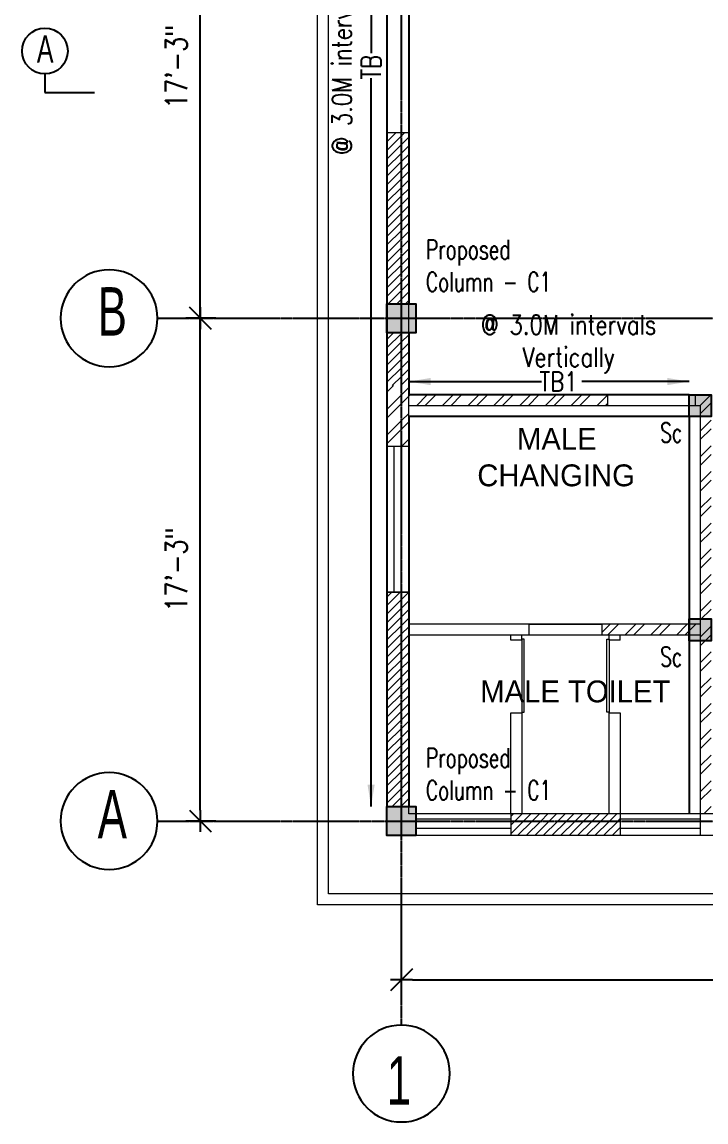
# Model space of a CAD drawing. Extents: x -95606 to 113309, y -42160 to -940.
# Drawn here: x -33162.3 to -32880.8, y -20602.3 to -20149.4 of the extents above; entities that cross this region are included whole.
import ezdxf
from ezdxf.enums import TextEntityAlignment as Align

# ---------------------------------------------------------------- set-up
doc = ezdxf.new("R2010")
doc.units = 0
doc.header["$LTSCALE"] = 0.02
doc.header["$MEASUREMENT"] = 0
doc.header["$PDMODE"] = 3
doc.header["$PDSIZE"] = -2
doc.linetypes.add('CENTER', pattern=[50.800000000000004, 31.75, -6.35, 6.35, -6.35])
doc.layers.get('0').update_dxf_attribs({"linetype": 'CONTINUOUS'})
doc.layers.get('DEFPOINTS').update_dxf_attribs({"linetype": 'CONTINUOUS'})
for name, color, linetype in [('A-2TEXT', 4, 'CONTINUOUS'), ('COL1', 5, 'CONTINUOUS'), ('COLUMN TEXT', 2, 'CONTINUOUS'), ('DIM', 7, 'CONTINUOUS'), ('dimentions', 8, 'CONTINUOUS'), ('EXLINE', 33, 'CONTINUOUS'), ('GRID', 8, 'CENTER'), ('TEXT2', 3, 'CONTINUOUS')]:
    doc.layers.add(name, color=color, linetype=linetype)
for name, color, linetype, lineweight in [('COL HATCH', 253, 'CONTINUOUS', 5), ('HACH', 8, 'CONTINUOUS', 9), ('Hatch', 252, 'CONTINUOUS', 9), ('RBH WALL - 0.13', 253, 'CONTINUOUS', 13), ('wall', 162, 'CONTINUOUS', 70)]:
    doc.layers.add(name, color=color, linetype=linetype, lineweight=lineweight)
doc.styles.add('RBH-225', font='ARIALN.TTF', dxfattribs={"height": 225})
doc.styles.add('ROMANS', font='romans.shx', dxfattribs={"width": 0.8})
doc.styles.add('STYLE2', font='arial.ttf', dxfattribs={"width": 0.8})
doc.styles.add('style5', font='romans.shx', dxfattribs={"width": 0.7, "height": 8})
doc.styles.add('style6', font='romans.shx', dxfattribs={"height": 8})
doc.styles.add('style9', font='romans.shx', dxfattribs={"width": 0.8, "height": 4})
doc.dimstyles.new('TEXT-18', dxfattribs={"dimtxt": 8, "dimasz": 9, "dimexe": 6, "dimexo": 6, "dimgap": 3.125, "dimtad": 1, "dimdec": 1, "dimrnd": 0.5, "dimzin": 1, "dimdsep": 46, "dimlunit": 4, "dimtxsty": 'style6', "dimblk": 'OBLIQUE', "dimcen": 72.09, "dimclrd": 1, "dimclre": 1, "dimclrt": 4, "dimadec": 0, "dimazin": 0, "dimtfac": 1, "dimtdec": 1, "dimtofl": 0, "dimtmove": 0, "dimatfit": 3, "dimfxl": 1, "dimfrac": 2, "dimtolj": 1, "dimtzin": 0, "dimlwd": -1, "dimarcsym": 0})
doc.dimstyles.new('TK96', dxfattribs={"dimscale": 96, "dimtxt": 0.09375, "dimasz": 0.046875, "dimexe": 0.0625, "dimexo": 0.015625, "dimgap": 0.046875, "dimtad": 1, "dimzin": 11, "dimdsep": 46, "dimlunit": 4, "dimtxsty": 'ROMANS', "dimblk1": 'TK1', "dimblk2": 'TK1', "dimsah": 1, "dimcen": 0.09375, "dimclrd": 1, "dimclre": 1, "dimclrt": 2, "dimadec": 0, "dimazin": 0, "dimtfac": 1, "dimtofl": 0, "dimtmove": 0, "dimatfit": 3, "dimldrblk": 'TK1', "dimfxl": 1, "dimfrac": 2, "dimtolj": 1, "dimtzin": 9, "dimarcsym": 0})
pattern_1 = [(45, (-1092.870020881892, -544.7755409739293), (-5.303300858899106, 5.303300858899107), []), (45, (-1089.334486981868, -544.7755409739293), (-5.303300858899106, 5.303300858899107), [])]
pattern_2 = [(45, (-370419.4917707724, -502729.1340068491), (-1.767766952966369, 1.767766952966369), [])]

# ---------------------------------------------------------------- blocks, each defined once
blk = doc.blocks.new('A$C4B1513B5')
at = {"layer": 'RBH WALL - 0.13', "lineweight": 5, "ltscale": 0.75}
for p, q in [((0.0001240905839949846, 208.4619044988358), (0.0001240905839949846, 841.4619044988358)), ((9.000124090583995, 389.9619044988358), (9.000124090583995, 659.9619044988358)), ((133.500124090584, 389.9619044987485), (9.000124090583995, 389.9619044988358)), ((9.000124090583995, 295.4619044987739), (9.000124090583995, 385.4619044988322)), ((129.000124090584, 385.4619044987521), (9.000124090583995, 385.4619044988358)), ((129.000124090584, 385.4619044987521), (129.000124090584, 295.4619044987739)), ((129.0001240905258, 295.4619044987776), (9.000124090583995, 295.4619044987776)), ((9.000124090583995, 217.4619044988358), (9.000124090587633, 290.961904498894)), ((129.000124090584, 290.9619044987194), (9.000124090587633, 290.9619044988758)), ((129.000124090584, 290.9619044987194), (129.000124090584, 217.4619044988358)), ((51.00012409058399, 217.4619044988358), (9.000124090583995, 217.4619044988358)), ((91.50012409058763, 217.4619044988394), (55.50012409058399, 217.4619044988358)), ((129.000124090584, 217.4619044988358), (96.00012409058763, 217.4619044988358)), ((1423.603395136481, 208.4619044988358), (0.0001240905839949846, 208.4619044988358))]:
    blk.add_line(p, q, dxfattribs=at)
for points in [[(51.00012409058399, 217.4619044988358), (51.00012409058399, 258.9619044988358), (55.50012409058399, 258.9619044988358), (55.50012409058399, 217.4619044988358)], [(91.500124090584, 217.4619044988358), (91.500124090584, 258.9619044987776), (96.000124090584, 258.9619044987776), (96.000124090584, 217.4619044988358)]]:
    blk.add_lwpolyline(points, dxfattribs=at)
blk = doc.blocks.new('_Oblique')
at = {"color": 0, "linetype": 'ByBlock', "lineweight": -2}
blk.add_line((-0.5, -0.5), (0.5, 0.5), dxfattribs=at)
blk = doc.blocks.new('GRID')
at = {"color": 1, "linetype": 'Continuous'}
blk.add_circle((0, 0), 19.944596212362, dxfattribs=at)
at = {"layer": 'A-2TEXT', "linetype": 'Continuous', "style": 'STYLE2', "width": 0.65}
blk.add_attdef('A', text='', height=19.944596212362, rotation=359.9735476568064, dxfattribs=at).set_placement((-0.9775621864246204, -7.147824344359832), align=Align.CENTER)
blk = doc.blocks.new('TK1')
at = {"color": 4, "linetype": 'Continuous'}
blk.add_line((-1, -1), (1.000000000001819, 1), dxfattribs=at)
at = {"color": 1, "linetype": 'ByBlock'}
blk.add_line((-0.999999999998181, 0), (1.000000000001819, 0), dxfattribs=at)
blk = doc.blocks.new('*D811')
at = {"layer": 'DEFPOINTS', "color": 0, "lineweight": -2, "transparency": 16777216}
for p in [(-33088.9096036963, -20271.34276350965), (-33080.97545180736, -20271.34276350965), (-33080.97545180736, -20478.34276350965)]:
    blk.add_point(p, dxfattribs=at)
at = {"layer": 'dimentions', "color": 1, "linetype": 'Continuous', "lineweight": -2, "transparency": 16777216}
for p, q in [((-33082.47545180736, -20271.34276350965), (-33094.9096036963, -20271.34276350965)), ((-33088.9096036963, -20473.84276350965), (-33088.9096036963, -20275.84276350965)), ((-33082.47545180736, -20478.34276350965), (-33094.9096036963, -20478.34276350965))]:
    blk.add_line(p, q, dxfattribs=at)
at = {"layer": 'dimentions', "color": 1, "lineweight": -2, "transparency": 16777216, "xscale": 4.5, "yscale": 4.5, "zscale": 4.5}
for p, rotation in [((-33088.9096036963, -20271.34276350965), 90), ((-33088.9096036963, -20478.34276350965), 270)]:
    blk.add_blockref('TK1', p, dxfattribs=dict(at, rotation=rotation))
at = {"layer": 'dimentions', "color": 2, "transparency": 16777216, "insert": (-33098.76674655344, -20374.84276350965), "char_height": 9, "attachment_point": 5, "rotation": 90, "style": 'ROMANS'}
blk.add_mtext('\\A1;17\'-3"', dxfattribs=at)
blk = doc.blocks.new('*D812')
at = {"layer": 'DEFPOINTS', "color": 0, "lineweight": -2, "transparency": 16777216}
for p in [(-33088.9096036963, -20064.34276350964), (-33080.97545180736, -20064.34276350964), (-33080.97545180736, -20271.34276350964)]:
    blk.add_point(p, dxfattribs=at)
at = {"layer": 'dimentions', "color": 1, "linetype": 'Continuous', "lineweight": -2, "transparency": 16777216}
for p, q in [((-33082.47545180736, -20064.34276350964), (-33094.9096036963, -20064.34276350964)), ((-33088.9096036963, -20266.84276350964), (-33088.9096036963, -20068.84276350964)), ((-33082.47545180736, -20271.34276350964), (-33094.9096036963, -20271.34276350964))]:
    blk.add_line(p, q, dxfattribs=at)
at = {"layer": 'dimentions', "color": 1, "lineweight": -2, "transparency": 16777216, "xscale": 4.5, "yscale": 4.5, "zscale": 4.5}
for p, rotation in [((-33088.9096036963, -20064.34276350964), 90), ((-33088.9096036963, -20271.34276350964), 270)]:
    blk.add_blockref('TK1', p, dxfattribs=dict(at, rotation=rotation))
at = {"layer": 'dimentions', "color": 2, "transparency": 16777216, "insert": (-33098.76674655344, -20167.84276350965), "char_height": 9, "attachment_point": 5, "rotation": 90, "style": 'ROMANS'}
blk.add_mtext('\\A1;17\'-3"', dxfattribs=at)
blk = doc.blocks.new('*D815')
at = {"layer": 'DEFPOINTS', "color": 0, "lineweight": -2, "transparency": 16777216}
for p in [(-32701.1462694639, -20543.75141609459), (-33006.14626946366, -20551.75141609459), (-32701.1462694639, -20551.75141609459)]:
    blk.add_point(p, dxfattribs=at)
at = {"layer": 'dimentions', "color": 1, "linetype": 'Continuous', "lineweight": -2, "transparency": 16777216}
for p, q in [((-33006.14626946366, -20550.25141609459), (-33006.14626946366, -20537.75141609459)), ((-32701.1462694639, -20550.25141609459), (-32701.1462694639, -20537.75141609459)), ((-33001.64626946366, -20543.75141609459), (-32705.6462694639, -20543.75141609459))]:
    blk.add_line(p, q, dxfattribs=at)
at = {"layer": 'dimentions', "color": 1, "lineweight": -2, "transparency": 16777216, "xscale": 4.5, "yscale": 4.5, "zscale": 4.5, "rotation": 180}
blk.add_blockref('TK1', (-33006.14626946366, -20543.75141609459), dxfattribs=at)
at = {"layer": 'dimentions', "color": 1, "lineweight": -2, "transparency": 16777216, "xscale": 4.5, "yscale": 4.5, "zscale": 4.5}
blk.add_blockref('TK1', (-32701.1462694639, -20543.75141609459), dxfattribs=at)
at = {"layer": 'dimentions', "color": 2, "transparency": 16777216, "insert": (-32853.64626946377, -20533.89427323745), "char_height": 9, "attachment_point": 5, "style": 'ROMANS'}
blk.add_mtext('\\A1;25\'-5"', dxfattribs=at)
blk = doc.blocks.new('A$C08FA64F3')
at = {"layer": 'Hatch', "ltscale": 0.75}
h = blk.add_hatch(dxfattribs=at)
h.set_pattern_fill('ANSI31', color=253, scale=20)
h.set_pattern_definition(pattern_2)
h.paths.add_polyline_path([(-1324.75199767256, -334.5000000001128), (-1330.75199767256, -334.5000000001128), (-1330.75199767256, -405.0000000001128), (-1324.75199767256, -405.0000000001128)])
h = blk.add_hatch(dxfattribs=at)
h.set_pattern_fill('ANSI31', color=253, scale=20)
h.set_pattern_definition(pattern_2)
h.paths.add_polyline_path([(-1321.75199767256, -334.5000000001128), (-1324.75199767256, -334.5000000001128), (-1324.75199767256, -405.0000000001128), (-1321.75199767256, -405.0000000001128)])
h = blk.add_hatch(dxfattribs=at)
h.set_pattern_fill('ANSI31', color=253, scale=20)
h.set_pattern_definition(pattern_2)
h.paths.add_polyline_path([(-1324.75199767256, -417.0000000001128), (-1330.75199767256, -417.0000000001128), (-1330.75199767256, -438.7433374867505), (-1324.75199767256, -438.7433374867505)])
h = blk.add_hatch(dxfattribs=at)
h.set_pattern_fill('ANSI31', color=253, scale=20)
h.set_pattern_definition(pattern_2)
h.paths.add_polyline_path([(-1321.75199767256, -417.0000000001128), (-1324.75199767256, -417.0000000001128), (-1324.75199767256, -438.7433374867505), (-1321.75199767256, -438.7433374867505)])
h = blk.add_hatch(dxfattribs=at)
h.set_pattern_fill('ANSI32', color=253, scale=20)
h.set_pattern_definition(pattern_1)
h.paths.add_polyline_path([(-1324.75199767256, -438.7433374867505), (-1330.75199767256, -438.7433374867505), (-1330.75199767256, -463.7691191186859), (-1324.75199767256, -463.7691191186859)])
h = blk.add_hatch(dxfattribs=at)
h.set_pattern_fill('ANSI32', color=253, scale=20)
h.set_pattern_definition(pattern_1)
h.paths.add_polyline_path([(-1321.75199767256, -438.7433374867505), (-1324.75199767256, -438.7433374867505), (-1324.75199767256, -463.7691191186859), (-1321.75199767256, -463.7691191186859)])
h = blk.add_hatch(dxfattribs=at)
h.set_pattern_fill('ANSI32', color=253, scale=20)
h.set_pattern_definition(pattern_1)
h.paths.add_polyline_path([(-1239.75199767256, -442.500000000171), (-1321.75199767256, -442.5000000001128), (-1321.75199767256, -447.0000000001128), (-1239.75199767256, -447.000000000171)])
h = blk.add_hatch(dxfattribs=at)
h.set_pattern_fill('ANSI32', color=253, scale=20)
h.set_pattern_definition(pattern_1)
h.paths.add_polyline_path([(-1197.25199767256, -442.500000000171), (-1203.75199767256, -442.500000000171), (-1203.75199767256, -447.000000000171), (-1201.75199767256, -447.000000000171), (-1201.75199767256, -615.0000000001128), (-1197.25199767256, -615.0000000001128)])
h = blk.add_hatch(dxfattribs=at)
h.set_pattern_fill('ANSI31', color=253, scale=20)
h.set_pattern_definition(pattern_2)
h.paths.add_polyline_path([(-1324.75199767256, -523.7691191186277), (-1330.75199767256, -523.7691191186277), (-1330.75199767256, -612.0000000001128), (-1324.75199767256, -612.0000000001128)])
h = blk.add_hatch(dxfattribs=at)
h.set_pattern_fill('ANSI31', color=253, scale=20)
h.set_pattern_definition(pattern_2)
h.paths.add_polyline_path([(-1321.75199767256, -523.7691191186277), (-1324.75199767256, -523.7691191186277), (-1324.75199767256, -612.0000000001128), (-1321.75199767256, -612.0000000001128)])
h = blk.add_hatch(dxfattribs=at)
h.set_pattern_fill('ANSI32', color=253, scale=20)
h.set_pattern_definition(pattern_1)
h.paths.add_polyline_path([(-1201.75199767256, -537.000000000171), (-1242.310327073516, -537.000000000171), (-1242.310327073516, -541.500000000171), (-1201.75199767256, -541.5000000002292)])
h = blk.add_hatch(dxfattribs=at)
h.set_pattern_fill('ANSI31', color=253, scale=20)
h.set_pattern_definition(pattern_2)
h.paths.add_polyline_path([(-1234.75199767256, -615.0000000001128), (-1279.75199767256, -615.0000000001128), (-1279.75199767256, -618.0000000001128), (-1234.75199767256, -618.0000000001128)])
h = blk.add_hatch(dxfattribs=at)
h.set_pattern_fill('ANSI31', color=253, scale=20)
h.set_pattern_definition(pattern_2)
h.paths.add_polyline_path([(-1234.75199767256, -618.0000000001128), (-1279.75199767256, -618.0000000001128), (-1279.75199767256, -624.0000000001128), (-1234.75199767256, -624.0000000001128)])
at = {"layer": 'Hatch', "color": 253, "ltscale": 0.75}
for p, q in [((-1359.251997672618, -652.5000000001128), (-1359.251997672502, 91.49999999988722)), ((-1354.75199767256, -648.0000000000546), (-1354.751997672502, 86.99999999982901)), ((-1330.75199767256, -280.5000000001128), (-1330.75199767256, -334.5000000001128)), ((-1330.75199767256, -624.0000000001128), (-1330.75199767256, -334.5000000000546)), ((-1330.75199767256, -334.5000000001128), (-1321.75199767256, -334.5000000001128)), ((-1321.75199767256, -405.0000000001128), (-1321.75199767256, -334.5000000001128)), ((-1321.75199767256, -612.0000000001128), (-1321.75199767256, -417.0000000001128)), ((-1239.75199767256, -442.500000000171), (-1321.75199767256, -442.5000000001128)), ((-1239.75199767256, -447.000000000171), (-1239.75199767256, -442.500000000171)), ((-1239.75199767256, -442.500000000171), (-1203.75199767256, -442.500000000171)), ((-1197.25199767256, -442.500000000171), (-1203.75199767256, -442.500000000171)), ((-1203.75199767256, -447.000000000171), (-1203.75199767256, -442.500000000171)), ((-1239.75199767256, -447.000000000171), (-1321.75199767256, -447.0000000001128)), ((-1201.75199767256, -447.000000000171), (-1203.75199767256, -447.000000000171)), ((-1201.75199767256, -447.0000000001128), (-1201.75199767256, -615.0000000001128)), ((-1321.751997672152, -463.7691191186859), (-1330.751997672152, -463.7691191186277)), ((-1327.719654935601, -523.7691191186859), (-1327.719654935194, -463.7691191186859)), ((-1324.784340408703, -523.7691191186859), (-1324.784340409111, -463.7691191186859)), ((-1321.75199767256, -523.7691191186859), (-1330.75199767256, -523.7691191186277)), ((-1272.310327073574, -537.000000000171), (-1321.751997672618, -537.0000000001128)), ((-1272.310327073574, -537.000000000171), (-1272.310327073574, -541.500000000171)), ((-1272.310327073574, -537.000000000171), (-1242.310327073516, -537.000000000171)), ((-1201.751997672618, -537.000000000171), (-1242.310327073516, -537.000000000171)), ((-1242.310327073516, -537.000000000171), (-1242.310327073516, -541.5000000002874)), ((-1272.310327073574, -541.500000000171), (-1321.526761323636, -541.500000000171)), ((-1279.75199767256, -543.5000000001128), (-1279.75199767256, -541.5000000001128)), ((-1275.25199767256, -543.5000000001128), (-1275.25199767256, -541.5000000001128)), ((-1201.526761323636, -541.5000000002292), (-1242.310327073574, -541.500000000171)), ((-1239.25199767256, -543.5000000001128), (-1239.25199767256, -541.5000000001128)), ((-1234.75199767256, -543.5000000001128), (-1234.75199767256, -541.5000000001128)), ((-1275.25199767256, -543.500000000171), (-1279.75199767256, -543.5000000002292)), ((-1234.75199767256, -543.500000000171), (-1239.25199767256, -543.5000000002292)), ((-1025.75199767256, -615.0000000001128), (-1318.75199767256, -615.0000000001128)), ((-1025.75199767256, -615.0000000001128), (-1318.75199767256, -615.0000000001128)), ((-1279.75199767256, -615.0000000001128), (-1279.75199767256, -624.0000000001128)), ((-1234.75199767256, -615.0000000001128), (-1234.75199767256, -624.0000000001128)), ((-1201.75199767256, -615.0000000001128), (-1201.75199767256, -624.0000000001128)), ((-1279.75199767256, -617.28703893907), (-1318.751997672502, -617.28703893907)), ((-1201.751997672618, -617.2870389397103), (-1234.75199767256, -617.2870389396521)), ((-859.8679875549424, -624.0000000001128), (-1330.75199767256, -624.0000000001128)), ((-1279.751997672618, -621.1300602689698), (-1318.75199767256, -621.1300602689698)), ((-1201.751997672618, -621.1300602696101), (-1234.751997672618, -621.1300602695519)), ((88.35127337339509, -647.9999999999964), (-1354.751997672618, -648.0000000000546)), ((92.8512733734533, -652.5000000000546), (-1359.251997672618, -652.5000000001128))]:
    blk.add_line(p, q, dxfattribs=at)
for points in [[(-1330.75199767256, -523.7691191186277), (-1321.751997672152, -523.7691191186277), (-1321.751997672152, -463.7691191186859), (-1330.75199767256, -463.7691191186859)], [(-1275.25199767256, -573.1799261305096), (-1274.25199767256, -573.1799261305096), (-1274.25199767256, -543.1799261305096), (-1275.25199767256, -543.1799261305096)], [(-1239.25199767256, -573.1799261305096), (-1240.25199767256, -573.1799261305096), (-1240.25199767256, -543.1799261305096), (-1239.25199767256, -543.1799261305096)]]:
    blk.add_lwpolyline(points, close=True, dxfattribs=at)
for points in [[(-1279.75199767256, -615.0000000001128), (-1279.75199767256, -573.5000000001128), (-1275.25199767256, -573.5000000001128), (-1275.25199767256, -615.0000000001128)], [(-1239.25199767256, -615.0000000001128), (-1239.25199767256, -573.500000000171), (-1234.75199767256, -573.500000000171), (-1234.75199767256, -615.0000000001128)]]:
    blk.add_lwpolyline(points, dxfattribs=at)
at = {"layer": 'Hatch', "color": 253, "char_height": 9, "attachment_point": 1, "style": 'RBH-225'}
for s, width, insert in [('\\pi19.861;{\\fStylus BT|b0|i0|c0|p34;MALE \\P\\pi3.5249;CHANGING}', 70.71517051081175, (-1297.032935742362, -456.1743831775348)), ('\\pi22.796;{\\fStylus BT|b0|i0|c0|p34;MALE TOILET}', 121.4916260892642, (-1315.089946146429, -560.137705074445))]:
    blk.add_mtext_dynamic_manual_height_columns(s, width=width, gutter_width=1, heights=[0], dxfattribs=dict(at, insert=insert))

msp = doc.modelspace()

# ---------------------------------------------------------------- hatches: boundary and pattern name
at = {"layer": 'COL HATCH'}
h = msp.add_hatch(color=254, dxfattribs=at)
h.dxf.hatch_style = 1
h.set_gradient(color1=(192, 192, 192), color2=(192, 192, 192), tint=1)
h.paths.add_polyline_path([(-33012.14614537154, -20265.34276350779), (-33000.14614537154, -20265.34276350779), (-33000.14614537154, -20277.34276350779), (-33012.14614537154, -20277.34276350779)])
h = msp.add_hatch(color=254, dxfattribs=at)
h.dxf.hatch_style = 1
h.set_gradient(color1=(192, 192, 192), color2=(192, 192, 192), tint=1)
h.paths.add_polyline_path([(-33012.14614537154, -20472.34276350779), (-33000.14614537154, -20472.34276350779), (-33000.14614537154, -20484.34276350779), (-33012.14614537154, -20484.34276350779)])
at = {"layer": 'Hatch'}
h = msp.add_hatch(color=254, dxfattribs=at)
h.dxf.hatch_style = 1
h.set_gradient(color1=(192, 192, 192), color2=(192, 192, 192), tint=1)
h.paths.add_polyline_path([(-32887.6462694636, -20302.84276350971), (-32878.64626946366, -20302.84276350971), (-32878.64626946366, -20311.84276350971), (-32887.6462694636, -20311.84276350971)])
h = msp.add_hatch(color=254, dxfattribs=at)
h.dxf.hatch_style = 1
h.set_gradient(color1=(192, 192, 192), color2=(192, 192, 192), tint=1)
h.paths.add_polyline_path([(-32887.64614537214, -20395.09276350786), (-32878.6461453722, -20395.09276350786), (-32878.6461453722, -20404.09276350786), (-32887.64614537214, -20404.09276350786)])

# ---------------------------------------------------------------- linework, layer by layer
at = {"layer": 'COL1'}
for points in [[(-33012.14614537148, -20265.34276350779), (-33000.14614537154, -20265.34276350779), (-33000.14614537154, -20277.34276350779), (-33012.14614537148, -20277.34276350779)], [(-32887.6462694636, -20302.84276350971), (-32878.64626946366, -20302.84276350971), (-32878.64626946366, -20311.84276350971), (-32887.6462694636, -20311.84276350971)], [(-32887.64614537214, -20395.09276350786), (-32878.6461453722, -20395.09276350786), (-32878.6461453722, -20404.09276350786), (-32887.64614537214, -20404.09276350786)], [(-33012.14614537154, -20472.34276350779), (-33000.14614537154, -20472.34276350779), (-33000.14614537154, -20484.34276350779), (-33012.14614537154, -20484.34276350779)]]:
    msp.add_lwpolyline(points, close=True, dxfattribs=at)
at = {"layer": 'dimentions', "color": 4}
for p, q in [((-33152.87366172288, -20170.75472775803), (-33152.87366172288, -20178.36756097545)), ((-33152.87366172288, -20178.36756097545), (-33132.40340405083, -20178.36756097545))]:
    msp.add_line(p, q, dxfattribs=at)
msp.add_circle((-33152.87366172288, -20161.33230432861), 9.422423429426535, dxfattribs=at)
at = {"layer": 'EXLINE', "lineweight": -2}
for p, q in [((-33012.14626946337, -19863.34276350965), (-33012.14626946337, -20472.34276350965)), ((-33003.14626946342, -20070.34276350965), (-33003.14626946342, -20265.34276350965)), ((-33003.14626946342, -20277.34276350965), (-33003.14626946342, -20302.84276350971)), ((-32887.6462694636, -20302.84276350971), (-33003.14626946342, -20302.84276350971)), ((-32887.64614537154, -20311.84276350971), (-33003.14626946342, -20311.84276350971)), ((-33003.14626946342, -20311.84276350971), (-33003.14626946342, -20472.34276350965)), ((-32887.64614537154, -20311.84276350971), (-32887.64614537154, -20475.34276350779))]:
    msp.add_line(p, q, dxfattribs=at)
at = {"layer": 'GRID'}
for p, q in [((-33006.14626946366, -20562.36432976083), (-33006.14626946366, -19742.386471305)), ((-33106.5176197147, -20271.34276350965), (-31342.42549849635, -20271.34276350965)), ((-33106.5176197147, -20478.34276350965), (-31342.42549849635, -20478.34276350965))]:
    msp.add_line(p, q, dxfattribs=at)

# ---------------------------------------------------------------- block references
ref = msp.add_blockref('GRID', (-33126.44665131906, -20271.34276350965), dxfattribs=dict(at, xscale=-1))
ref.add_attrib('A', 'B', dxfattribs={"layer": 'A-2TEXT', "linetype": 'Continuous', "height": 19.944596212362, "rotation": 0.02645234308971567, "style": 'STYLE2', "width": 0.65}).set_placement((-33125.13305129224, -20278.49043271175), align=Align.CENTER)
ref = msp.add_blockref('GRID', (-33126.44665131906, -20478.34276350965), dxfattribs=dict(at, xscale=-1))
ref.add_attrib('A', 'A', dxfattribs={"layer": 'A-2TEXT', "linetype": 'Continuous', "height": 19.944596212362, "rotation": 0.02645234308971567, "style": 'STYLE2', "width": 0.65}).set_placement((-33125.13305129224, -20485.49043271175), align=Align.CENTER)
ref = msp.add_blockref('GRID', (-33006.14626946365, -20582.30892597319), dxfattribs=dict(at, xscale=-1, rotation=180))
ref.add_attrib('A', '1', dxfattribs={"layer": 'A-2TEXT', "linetype": 'Continuous', "height": 19.944596212362, "rotation": 0.026452343089502, "style": 'STYLE2', "width": 0.65}).set_placement((-33007.11462361967, -20595.10569571575), align=Align.CENTER)
at = {"layer": 'HACH', "lineweight": -2}
msp.add_blockref('A$C08FA64F3', (-31681.39427179128, -19860.34276350947), dxfattribs=at)
at = {"layer": 'wall', "linetype": 'CENTER', "lineweight": -2}
msp.add_blockref('A$C4B1513B5', (-33012.14626946212, -20692.80466800663), dxfattribs=at)

# ---------------------------------------------------------------- texts
at = {"layer": 'COLUMN TEXT', "color": 4, "char_height": 8, "attachment_point": 1, "style": 'style5'}
for s, insert, width in [('Proposed Column - C1', (-32996.08910642324, -20239.00034611783), 60.31502871579141), ('Sc', (-32899.64809994864, -20314.45614081891), 15.38370597446919), ('Sc', (-32899.64797585718, -20406.70614081707), 15.38370597446919), ('Proposed Column - C1', (-32996.08910642324, -20448.3209806879), 60.31502871579141)]:
    msp.add_mtext(s, dxfattribs=dict(at, insert=insert, width=width))
at = {"layer": 'dimentions', "color": 4, "insert": (-33152.75391241443, -20160.52102328176), "char_height": 11.21657335413056, "width": 292.1745336766479, "attachment_point": 5, "style": 'style9'}
msp.add_mtext('{\\fSwis721 Cn BT|b0|i0|c0|p34;A}', dxfattribs=at)
at = {"layer": 'TEXT2', "color": 3, "char_height": 8, "attachment_point": 2, "style": 'ROMANS'}
for s, width, insert, rotation in [('\\pi-196.9,l208,t24,32,64;@^I3.0M intervals', 110.8181367524666, (-33034.63160066026, -20173.48117454852), 90.00051823384656), ('\\pi3.1065;TB', 563.8981638774275, (-33022.6066535716, -20169.52779889328), 90.00051823384656), ('\\pi-196.9,l208,t24,32,64;@^I3.0M intervals\\PVertically', 110.8181367524666, (-32942.97172977611, -20270.00803465959), 0.0005182338465526186), ('\\pi3.1065;TB1', 563.8981638774275, (-32943.00339094314, -20293.43109595775), 0.0005182338465526186)]:
    msp.add_mtext_dynamic_manual_height_columns(s, width=width, gutter_width=2500, heights=[0], dxfattribs=dict(at, insert=insert, rotation=rotation))

# ---------------------------------------------------------------- dimensions: what is measured, and where the dimension line sits
at = {"layer": 'dimentions'}
for base, p1, p2, picture, middle in [((-33088.9096036963, -20064.34276350964), (-33080.97545180736, -20271.34276350964), (-33080.97545180736, -20064.34276350964), '*D812', (-33098.76674655344, -20167.84276350965)), ((-33088.9096036963, -20271.34276350965), (-33080.97545180736, -20478.34276350965), (-33080.97545180736, -20271.34276350965), '*D811', (-33098.76674655344, -20374.84276350965))]:
    dim = msp.add_linear_dim(base=base, p1=p1, p2=p2, angle=90, dimstyle='TK96', override={"dimfxl": 2}, dxfattribs=at)
    dim.commit()
    dim.dimension.update_dxf_attribs({"geometry": picture, "text_midpoint": middle})
dim = msp.add_linear_dim(base=(-32701.1462694639, -20543.75141609459), p1=(-33006.14626946366, -20551.75141609459), p2=(-32701.1462694639, -20551.75141609459), dimstyle='TK96', override={"dimfxl": 2}, dxfattribs=at)
dim.commit()
dim.dimension.update_dxf_attribs({"geometry": '*D815', "text_midpoint": (-32853.64626946377, -20533.89427323745)})

# ---------------------------------------------------------------- leaders
at = {"layer": 'DIM'}
for points in [[(-33018.63145844208, -19863.34276350965), (-33018.62862595788, -20162.26795492912)], [(-33018.62530131029, -20472.34276350965), (-33018.62843212803, -20172.54251385274)], [(-33003.14626946342, -20297.40991399144), (-32948.42095758126, -20297.40934249433)], [(-32887.70632214099, -20297.40866839176), (-32931.93693743154, -20297.4090875017)]]:
    msp.add_leader(points, dimstyle='TEXT-18', override={"dimtad": 0}, dxfattribs=at)

doc.saveas('drawing.dxf')
